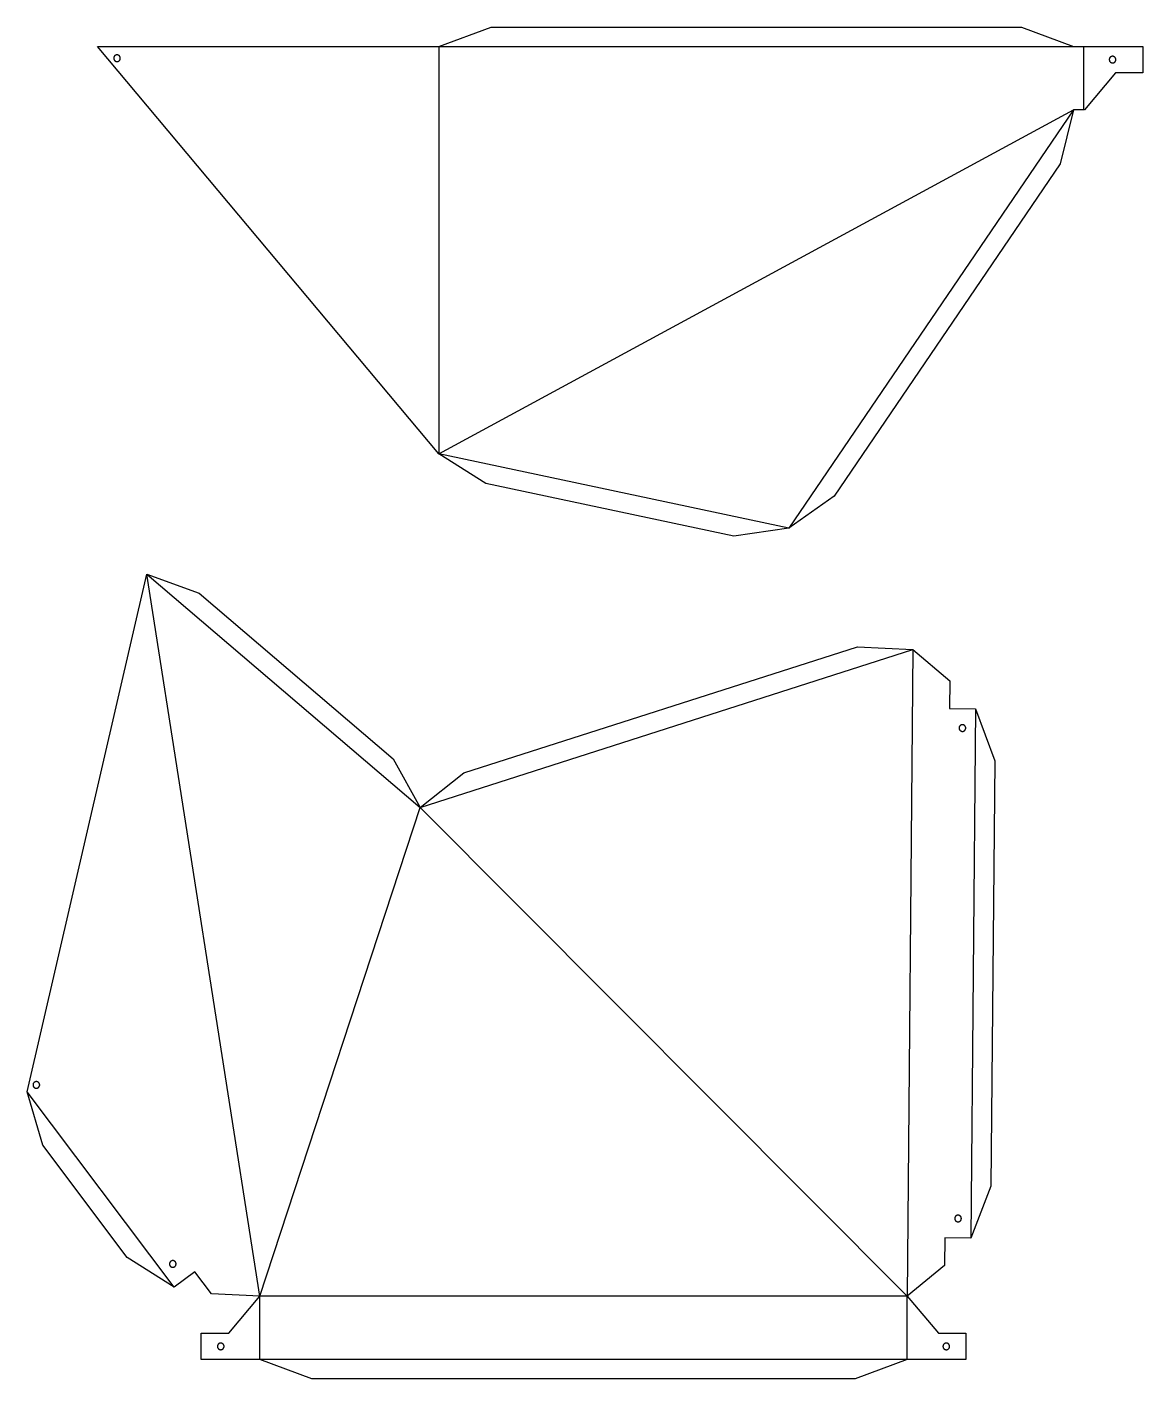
# Model space of a CAD drawing. Header units: millimetres. Extents: x -11260 to -5174, y 1000 to 2067.
# Drawn here: x -6936 to -6079, y 1006 to 2044 of the extents above; entities that cross this region are included whole.
import ezdxf

# ---------------------------------------------------------------- set-up
doc = ezdxf.new("R2010")
doc.units = ezdxf.units.MM
for name, color, linetype, true_color in [('Bohrloch', 140, 'Continuous', 0x2fdcfa), ('Kontur', 160, 'Continuous', 0x0026ff), ('V_Nut 135', 72, 'Continuous', 0x50db2a)]:
    doc.layers.add(name, color=color, linetype=linetype, true_color=true_color)

msp = doc.modelspace()

# ---------------------------------------------------------------- linework, layer by layer
at = {"layer": 'Bohrloch'}
for points in [[(-6868, 2017.7), (-6867.9, 2017.6), (-6867.8, 2017.6), (-6867.7, 2017.6), (-6867.6, 2017.5), (-6867.6, 2017.5), (-6867.5, 2017.4), (-6867.4, 2017.4), (-6867.3, 2017.4), (-6867.2, 2017.4), (-6867.2, 2017.3), (-6867.1, 2017.3), (-6867, 2017.3), (-6866.9, 2017.3), (-6866.8, 2017.3), (-6866.7, 2017.3), (-6866.6, 2017.3), (-6866.5, 2017.3), (-6866.5, 2017.3), (-6866.4, 2017.3), (-6866.3, 2017.3), (-6866.2, 2017.3), (-6866.1, 2017.3), (-6866, 2017.3), (-6865.9, 2017.3), (-6865.8, 2017.3), (-6865.8, 2017.4), (-6865.7, 2017.4), (-6865.6, 2017.4), (-6865.5, 2017.5), (-6865.4, 2017.5), (-6865.3, 2017.5), (-6865.3, 2017.6), (-6865.2, 2017.6), (-6865.1, 2017.7), (-6865, 2017.7), (-6865, 2017.8), (-6864.9, 2017.8), (-6864.8, 2017.9), (-6864.8, 2017.9), (-6864.7, 2018), (-6864.6, 2018.1), (-6864.6, 2018.1), (-6864.5, 2018.2), (-6864.5, 2018.3), (-6864.4, 2018.3), (-6864.4, 2018.4), (-6864.3, 2018.5), (-6864.3, 2018.6), (-6864.2, 2018.7), (-6864.2, 2018.7), (-6864.2, 2018.8), (-6864.1, 2018.9), (-6864.1, 2019), (-6864.1, 2019.1), (-6864.1, 2019.1), (-6864, 2019.2), (-6864, 2019.3), (-6864, 2019.4), (-6864, 2019.5), (-6864, 2019.6), (-6864, 2019.7), (-6864, 2019.8), (-6864, 2019.8), (-6864, 2019.9), (-6864, 2020), (-6864, 2020.1), (-6864, 2020.2), (-6864, 2020.3), (-6864, 2020.4), (-6864.1, 2020.5), (-6864.1, 2020.5), (-6864.1, 2020.6), (-6864.1, 2020.7), (-6864.2, 2020.8), (-6864.2, 2020.9), (-6864.2, 2021), (-6864.3, 2021), (-6864.3, 2021.1), (-6864.4, 2021.2), (-6864.4, 2021.3), (-6864.5, 2021.3), (-6864.5, 2021.4), (-6864.6, 2021.5), (-6864.7, 2021.5), (-6864.7, 2021.6), (-6864.8, 2021.7), (-6864.8, 2021.7), (-6864.9, 2021.8), (-6865, 2021.8), (-6865, 2021.9), (-6865.1, 2021.9), (-6865.2, 2022), (-6865.3, 2022), (-6865.4, 2022.1), (-6865.4, 2022.1), (-6865.5, 2022.1), (-6865.6, 2022.2), (-6865.7, 2022.2), (-6865.8, 2022.2), (-6865.8, 2022.3), (-6865.9, 2022.3), (-6866, 2022.3), (-6866.1, 2022.3), (-6866.2, 2022.3), (-6866.3, 2022.3), (-6866.4, 2022.3), (-6866.5, 2022.4), (-6866.5, 2022.4), (-6866.6, 2022.3), (-6866.7, 2022.3), (-6866.8, 2022.3), (-6866.9, 2022.3), (-6867, 2022.3), (-6867.1, 2022.3), (-6867.2, 2022.3), (-6867.2, 2022.2), (-6867.3, 2022.2), (-6867.4, 2022.2), (-6867.5, 2022.2), (-6867.6, 2022.1), (-6867.7, 2022.1), (-6867.7, 2022), (-6867.8, 2022), (-6867.9, 2022), (-6868, 2021.9), (-6868, 2021.9), (-6868.1, 2021.8), (-6868.2, 2021.7), (-6868.2, 2021.7), (-6868.3, 2021.6), (-6868.4, 2021.6), (-6868.4, 2021.5), (-6868.5, 2021.4), (-6868.5, 2021.4), (-6868.6, 2021.3), (-6868.6, 2021.2), (-6868.7, 2021.1), (-6868.7, 2021.1), (-6868.8, 2021), (-6868.8, 2020.9), (-6868.9, 2020.8), (-6868.9, 2020.7), (-6868.9, 2020.7), (-6868.9, 2020.6), (-6869, 2020.5), (-6869, 2020.4), (-6869, 2020.3), (-6869, 2020.2), (-6869, 2020.2), (-6869.1, 2020.1), (-6869.1, 2020), (-6869.1, 2019.9), (-6869.1, 2019.8), (-6869.1, 2019.7), (-6869.1, 2019.6), (-6869.1, 2019.5), (-6869, 2019.4), (-6869, 2019.4), (-6869, 2019.3), (-6869, 2019.2), (-6869, 2019.1), (-6868.9, 2019), (-6868.9, 2018.9), (-6868.9, 2018.8), (-6868.9, 2018.8), (-6868.8, 2018.7), (-6868.8, 2018.6), (-6868.7, 2018.5), (-6868.7, 2018.5), (-6868.6, 2018.4), (-6868.6, 2018.3), (-6868.5, 2018.2), (-6868.5, 2018.2), (-6868.4, 2018.1), (-6868.4, 2018), (-6868.3, 2018), (-6868.2, 2017.9), (-6868.2, 2017.9), (-6868.1, 2017.8), (-6868, 2017.7)], [(-6103.7, 2016.6), (-6103.6, 2016.6), (-6103.5, 2016.5), (-6103.5, 2016.5), (-6103.4, 2016.5), (-6103.3, 2016.4), (-6103.2, 2016.4), (-6103.1, 2016.3), (-6103, 2016.3), (-6103, 2016.3), (-6102.9, 2016.3), (-6102.8, 2016.2), (-6102.7, 2016.2), (-6102.6, 2016.2), (-6102.5, 2016.2), (-6102.4, 2016.2), (-6102.4, 2016.2), (-6102.3, 2016.2), (-6102.2, 2016.2), (-6102.1, 2016.2), (-6102, 2016.2), (-6101.9, 2016.2), (-6101.8, 2016.2), (-6101.7, 2016.2), (-6101.7, 2016.3), (-6101.6, 2016.3), (-6101.5, 2016.3), (-6101.4, 2016.3), (-6101.3, 2016.4), (-6101.2, 2016.4), (-6101.2, 2016.4), (-6101.1, 2016.5), (-6101, 2016.5), (-6100.9, 2016.6), (-6100.8, 2016.6), (-6100.8, 2016.7), (-6100.7, 2016.7), (-6100.6, 2016.8), (-6100.6, 2016.8), (-6100.5, 2016.9), (-6100.4, 2016.9), (-6100.4, 2017), (-6100.3, 2017.1), (-6100.3, 2017.1), (-6100.2, 2017.2), (-6100.2, 2017.3), (-6100.1, 2017.4), (-6100.1, 2017.4), (-6100, 2017.5), (-6100, 2017.6), (-6099.9, 2017.7), (-6099.9, 2017.8), (-6099.9, 2017.8), (-6099.8, 2017.9), (-6099.8, 2018), (-6099.8, 2018.1), (-6099.8, 2018.2), (-6099.7, 2018.3), (-6099.7, 2018.3), (-6099.7, 2018.4), (-6099.7, 2018.5), (-6099.7, 2018.6), (-6099.7, 2018.7), (-6099.7, 2018.8), (-6099.7, 2018.9), (-6099.7, 2019), (-6099.7, 2019.1), (-6099.7, 2019.1), (-6099.7, 2019.2), (-6099.8, 2019.3), (-6099.8, 2019.4), (-6099.8, 2019.5), (-6099.8, 2019.6), (-6099.9, 2019.7), (-6099.9, 2019.7), (-6099.9, 2019.8), (-6100, 2019.9), (-6100, 2020), (-6100.1, 2020), (-6100.1, 2020.1), (-6100.2, 2020.2), (-6100.2, 2020.3), (-6100.3, 2020.3), (-6100.3, 2020.4), (-6100.4, 2020.5), (-6100.4, 2020.5), (-6100.5, 2020.6), (-6100.6, 2020.7), (-6100.6, 2020.7), (-6100.7, 2020.8), (-6100.8, 2020.8), (-6100.8, 2020.9), (-6100.9, 2020.9), (-6101, 2021), (-6101.1, 2021), (-6101.2, 2021), (-6101.2, 2021.1), (-6101.3, 2021.1), (-6101.4, 2021.1), (-6101.5, 2021.2), (-6101.6, 2021.2), (-6101.7, 2021.2), (-6101.7, 2021.2), (-6101.8, 2021.3), (-6101.9, 2021.3), (-6102, 2021.3), (-6102.1, 2021.3), (-6102.2, 2021.3), (-6102.3, 2021.3), (-6102.4, 2021.3), (-6102.4, 2021.3), (-6102.5, 2021.3), (-6102.6, 2021.3), (-6102.7, 2021.2), (-6102.8, 2021.2), (-6102.9, 2021.2), (-6103, 2021.2), (-6103.1, 2021.2), (-6103.1, 2021.1), (-6103.2, 2021.1), (-6103.3, 2021.1), (-6103.4, 2021), (-6103.5, 2021), (-6103.5, 2020.9), (-6103.6, 2020.9), (-6103.7, 2020.8), (-6103.8, 2020.8), (-6103.8, 2020.7), (-6103.9, 2020.7), (-6104, 2020.6), (-6104, 2020.6), (-6104.1, 2020.5), (-6104.2, 2020.4), (-6104.2, 2020.4), (-6104.3, 2020.3), (-6104.3, 2020.2), (-6104.4, 2020.2), (-6104.4, 2020.1), (-6104.5, 2020), (-6104.5, 2019.9), (-6104.5, 2019.8), (-6104.6, 2019.8), (-6104.6, 2019.7), (-6104.6, 2019.6), (-6104.7, 2019.5), (-6104.7, 2019.4), (-6104.7, 2019.3), (-6104.7, 2019.3), (-6104.8, 2019.2), (-6104.8, 2019.1), (-6104.8, 2019), (-6104.8, 2018.9), (-6104.8, 2018.8), (-6104.8, 2018.7), (-6104.8, 2018.6), (-6104.8, 2018.6), (-6104.8, 2018.5), (-6104.8, 2018.4), (-6104.8, 2018.3), (-6104.7, 2018.2), (-6104.7, 2018.1), (-6104.7, 2018), (-6104.7, 2018), (-6104.6, 2017.9), (-6104.6, 2017.8), (-6104.6, 2017.7), (-6104.5, 2017.6), (-6104.5, 2017.5), (-6104.5, 2017.5), (-6104.4, 2017.4), (-6104.4, 2017.3), (-6104.3, 2017.2), (-6104.3, 2017.2), (-6104.2, 2017.1), (-6104.1, 2017), (-6104.1, 2017), (-6104, 2016.9), (-6104, 2016.8), (-6103.9, 2016.8), (-6103.8, 2016.7), (-6103.8, 2016.7)], [(-6215.1, 1506.5), (-6215.1, 1506.6), (-6215.2, 1506.7), (-6215.2, 1506.8), (-6215.2, 1506.8), (-6215.3, 1506.9), (-6215.3, 1507), (-6215.4, 1507.1), (-6215.4, 1507.1), (-6215.5, 1507.2), (-6215.5, 1507.3), (-6215.6, 1507.4), (-6215.6, 1507.4), (-6215.7, 1507.5), (-6215.7, 1507.6), (-6215.8, 1507.6), (-6215.9, 1507.7), (-6215.9, 1507.7), (-6216, 1507.8), (-6216.1, 1507.8), (-6216.2, 1507.9), (-6216.2, 1507.9), (-6216.3, 1508), (-6216.4, 1508), (-6216.5, 1508.1), (-6216.5, 1508.1), (-6216.6, 1508.1), (-6216.7, 1508.1), (-6216.8, 1508.2), (-6216.9, 1508.2), (-6217, 1508.2), (-6217.1, 1508.2), (-6217.1, 1508.3), (-6217.2, 1508.3), (-6217.3, 1508.3), (-6217.4, 1508.3), (-6217.5, 1508.3), (-6217.6, 1508.3), (-6217.7, 1508.3), (-6217.8, 1508.3), (-6217.9, 1508.3), (-6217.9, 1508.2), (-6218, 1508.2), (-6218.1, 1508.2), (-6218.2, 1508.2), (-6218.3, 1508.2), (-6218.4, 1508.1), (-6218.4, 1508.1), (-6218.5, 1508.1), (-6218.6, 1508), (-6218.7, 1508), (-6218.8, 1508), (-6218.8, 1507.9), (-6218.9, 1507.9), (-6219, 1507.8), (-6219.1, 1507.8), (-6219.1, 1507.7), (-6219.2, 1507.7), (-6219.3, 1507.6), (-6219.3, 1507.5), (-6219.4, 1507.5), (-6219.5, 1507.4), (-6219.5, 1507.3), (-6219.6, 1507.3), (-6219.6, 1507.2), (-6219.7, 1507.1), (-6219.7, 1507), (-6219.8, 1507), (-6219.8, 1506.9), (-6219.8, 1506.8), (-6219.9, 1506.7), (-6219.9, 1506.6), (-6219.9, 1506.6), (-6220, 1506.5), (-6220, 1506.4), (-6220, 1506.3), (-6220, 1506.2), (-6220, 1506.1), (-6220.1, 1506), (-6220.1, 1506), (-6220.1, 1505.9), (-6220.1, 1505.8), (-6220.1, 1505.7), (-6220.1, 1505.6), (-6220.1, 1505.5), (-6220.1, 1505.4), (-6220, 1505.3), (-6220, 1505.3), (-6220, 1505.2), (-6220, 1505.1), (-6220, 1505), (-6219.9, 1504.9), (-6219.9, 1504.8), (-6219.9, 1504.7), (-6219.8, 1504.7), (-6219.8, 1504.6), (-6219.8, 1504.5), (-6219.7, 1504.4), (-6219.7, 1504.4), (-6219.6, 1504.3), (-6219.6, 1504.2), (-6219.5, 1504.1), (-6219.5, 1504.1), (-6219.4, 1504), (-6219.3, 1503.9), (-6219.3, 1503.9), (-6219.2, 1503.8), (-6219.1, 1503.8), (-6219.1, 1503.7), (-6219, 1503.7), (-6218.9, 1503.6), (-6218.9, 1503.6), (-6218.8, 1503.5), (-6218.7, 1503.5), (-6218.6, 1503.4), (-6218.5, 1503.4), (-6218.5, 1503.4), (-6218.4, 1503.3), (-6218.3, 1503.3), (-6218.2, 1503.3), (-6218.1, 1503.3), (-6218, 1503.2), (-6217.9, 1503.2), (-6217.9, 1503.2), (-6217.8, 1503.2), (-6217.7, 1503.2), (-6217.6, 1503.2), (-6217.5, 1503.2), (-6217.4, 1503.2), (-6217.3, 1503.2), (-6217.2, 1503.2), (-6217.2, 1503.2), (-6217.1, 1503.2), (-6217, 1503.2), (-6216.9, 1503.3), (-6216.8, 1503.3), (-6216.7, 1503.3), (-6216.6, 1503.3), (-6216.6, 1503.4), (-6216.5, 1503.4), (-6216.4, 1503.4), (-6216.3, 1503.5), (-6216.2, 1503.5), (-6216.2, 1503.6), (-6216.1, 1503.6), (-6216, 1503.7), (-6215.9, 1503.7), (-6215.9, 1503.8), (-6215.8, 1503.8), (-6215.7, 1503.9), (-6215.7, 1504), (-6215.6, 1504), (-6215.6, 1504.1), (-6215.5, 1504.2), (-6215.5, 1504.2), (-6215.4, 1504.3), (-6215.4, 1504.4), (-6215.3, 1504.5), (-6215.3, 1504.5), (-6215.2, 1504.6), (-6215.2, 1504.7), (-6215.2, 1504.8), (-6215.1, 1504.9), (-6215.1, 1504.9), (-6215.1, 1505), (-6215.1, 1505.1), (-6215, 1505.2), (-6215, 1505.3), (-6215, 1505.4), (-6215, 1505.5), (-6215, 1505.5), (-6215, 1505.6), (-6215, 1505.7), (-6215, 1505.8), (-6215, 1505.9), (-6215, 1506), (-6215, 1506.1), (-6215, 1506.2), (-6215, 1506.3), (-6215, 1506.3), (-6215.1, 1506.4)], [(-6926.1, 1232.6), (-6926.1, 1232.7), (-6926.1, 1232.8), (-6926.1, 1232.9), (-6926.2, 1232.9), (-6926.2, 1233), (-6926.3, 1233.1), (-6926.3, 1233.2), (-6926.4, 1233.3), (-6926.4, 1233.3), (-6926.5, 1233.4), (-6926.5, 1233.5), (-6926.6, 1233.5), (-6926.6, 1233.6), (-6926.7, 1233.7), (-6926.8, 1233.7), (-6926.8, 1233.8), (-6926.9, 1233.8), (-6927, 1233.9), (-6927, 1233.9), (-6927.1, 1234), (-6927.2, 1234), (-6927.3, 1234.1), (-6927.3, 1234.1), (-6927.4, 1234.2), (-6927.5, 1234.2), (-6927.6, 1234.2), (-6927.7, 1234.3), (-6927.8, 1234.3), (-6927.8, 1234.3), (-6927.9, 1234.3), (-6928, 1234.3), (-6928.1, 1234.4), (-6928.2, 1234.4), (-6928.3, 1234.4), (-6928.4, 1234.4), (-6928.5, 1234.4), (-6928.5, 1234.4), (-6928.6, 1234.4), (-6928.7, 1234.4), (-6928.8, 1234.4), (-6928.9, 1234.4), (-6929, 1234.3), (-6929.1, 1234.3), (-6929.2, 1234.3), (-6929.2, 1234.3), (-6929.3, 1234.2), (-6929.4, 1234.2), (-6929.5, 1234.2), (-6929.6, 1234.1), (-6929.6, 1234.1), (-6929.7, 1234.1), (-6929.8, 1234), (-6929.9, 1234), (-6929.9, 1233.9), (-6930, 1233.9), (-6930.1, 1233.8), (-6930.2, 1233.8), (-6930.2, 1233.7), (-6930.3, 1233.6), (-6930.3, 1233.6), (-6930.4, 1233.5), (-6930.5, 1233.4), (-6930.5, 1233.4), (-6930.6, 1233.3), (-6930.6, 1233.2), (-6930.7, 1233.1), (-6930.7, 1233.1), (-6930.8, 1233), (-6930.8, 1232.9), (-6930.8, 1232.8), (-6930.9, 1232.8), (-6930.9, 1232.7), (-6930.9, 1232.6), (-6930.9, 1232.5), (-6931, 1232.4), (-6931, 1232.3), (-6931, 1232.2), (-6931, 1232.2), (-6931, 1232.1), (-6931, 1232), (-6931, 1231.9), (-6931, 1231.8), (-6931, 1231.7), (-6931, 1231.6), (-6931, 1231.5), (-6931, 1231.4), (-6931, 1231.4), (-6931, 1231.3), (-6930.9, 1231.2), (-6930.9, 1231.1), (-6930.9, 1231), (-6930.9, 1230.9), (-6930.8, 1230.9), (-6930.8, 1230.8), (-6930.8, 1230.7), (-6930.7, 1230.6), (-6930.7, 1230.5), (-6930.6, 1230.5), (-6930.6, 1230.4), (-6930.5, 1230.3), (-6930.5, 1230.2), (-6930.4, 1230.2), (-6930.4, 1230.1), (-6930.3, 1230), (-6930.2, 1230), (-6930.2, 1229.9), (-6930.1, 1229.9), (-6930, 1229.8), (-6930, 1229.8), (-6929.9, 1229.7), (-6929.8, 1229.7), (-6929.7, 1229.6), (-6929.7, 1229.6), (-6929.6, 1229.5), (-6929.5, 1229.5), (-6929.4, 1229.5), (-6929.3, 1229.4), (-6929.2, 1229.4), (-6929.2, 1229.4), (-6929.1, 1229.4), (-6929, 1229.3), (-6928.9, 1229.3), (-6928.8, 1229.3), (-6928.7, 1229.3), (-6928.6, 1229.3), (-6928.6, 1229.3), (-6928.5, 1229.3), (-6928.4, 1229.3), (-6928.3, 1229.3), (-6928.2, 1229.3), (-6928.1, 1229.3), (-6928, 1229.3), (-6927.9, 1229.3), (-6927.9, 1229.4), (-6927.8, 1229.4), (-6927.7, 1229.4), (-6927.6, 1229.4), (-6927.5, 1229.5), (-6927.4, 1229.5), (-6927.4, 1229.6), (-6927.3, 1229.6), (-6927.2, 1229.6), (-6927.1, 1229.7), (-6927, 1229.7), (-6927, 1229.8), (-6926.9, 1229.8), (-6926.8, 1229.9), (-6926.8, 1229.9), (-6926.7, 1230), (-6926.6, 1230.1), (-6926.6, 1230.1), (-6926.5, 1230.2), (-6926.5, 1230.3), (-6926.4, 1230.3), (-6926.4, 1230.4), (-6926.3, 1230.5), (-6926.3, 1230.6), (-6926.2, 1230.6), (-6926.2, 1230.7), (-6926.2, 1230.8), (-6926.1, 1230.9), (-6926.1, 1231), (-6926.1, 1231), (-6926, 1231.1), (-6926, 1231.2), (-6926, 1231.3), (-6926, 1231.4), (-6926, 1231.5), (-6925.9, 1231.6), (-6925.9, 1231.7), (-6925.9, 1231.7), (-6925.9, 1231.8), (-6925.9, 1231.9), (-6925.9, 1232), (-6925.9, 1232.1), (-6926, 1232.2), (-6926, 1232.3), (-6926, 1232.4), (-6926, 1232.4), (-6926, 1232.5)], [(-6218.5, 1130.1), (-6218.5, 1130.2), (-6218.5, 1130.3), (-6218.5, 1130.4), (-6218.6, 1130.4), (-6218.6, 1130.5), (-6218.7, 1130.6), (-6218.7, 1130.7), (-6218.8, 1130.7), (-6218.8, 1130.8), (-6218.9, 1130.9), (-6218.9, 1131), (-6219, 1131), (-6219, 1131.1), (-6219.1, 1131.1), (-6219.2, 1131.2), (-6219.2, 1131.3), (-6219.3, 1131.3), (-6219.4, 1131.4), (-6219.4, 1131.4), (-6219.5, 1131.5), (-6219.6, 1131.5), (-6219.7, 1131.6), (-6219.7, 1131.6), (-6219.8, 1131.6), (-6219.9, 1131.7), (-6220, 1131.7), (-6220.1, 1131.7), (-6220.2, 1131.8), (-6220.2, 1131.8), (-6220.3, 1131.8), (-6220.4, 1131.8), (-6220.5, 1131.8), (-6220.6, 1131.9), (-6220.7, 1131.9), (-6220.8, 1131.9), (-6220.9, 1131.9), (-6220.9, 1131.9), (-6221, 1131.9), (-6221.1, 1131.9), (-6221.2, 1131.9), (-6221.3, 1131.8), (-6221.4, 1131.8), (-6221.5, 1131.8), (-6221.6, 1131.8), (-6221.6, 1131.8), (-6221.7, 1131.7), (-6221.8, 1131.7), (-6221.9, 1131.7), (-6222, 1131.6), (-6222, 1131.6), (-6222.1, 1131.6), (-6222.2, 1131.5), (-6222.3, 1131.5), (-6222.3, 1131.4), (-6222.4, 1131.4), (-6222.5, 1131.3), (-6222.6, 1131.2), (-6222.6, 1131.2), (-6222.7, 1131.1), (-6222.7, 1131.1), (-6222.8, 1131), (-6222.9, 1130.9), (-6222.9, 1130.9), (-6223, 1130.8), (-6223, 1130.7), (-6223.1, 1130.6), (-6223.1, 1130.6), (-6223.2, 1130.5), (-6223.2, 1130.4), (-6223.2, 1130.3), (-6223.3, 1130.2), (-6223.3, 1130.2), (-6223.3, 1130.1), (-6223.3, 1130), (-6223.4, 1129.9), (-6223.4, 1129.8), (-6223.4, 1129.7), (-6223.4, 1129.6), (-6223.4, 1129.6), (-6223.4, 1129.5), (-6223.4, 1129.4), (-6223.4, 1129.3), (-6223.4, 1129.2), (-6223.4, 1129.1), (-6223.4, 1129), (-6223.4, 1128.9), (-6223.4, 1128.8), (-6223.4, 1128.8), (-6223.3, 1128.7), (-6223.3, 1128.6), (-6223.3, 1128.5), (-6223.3, 1128.4), (-6223.2, 1128.3), (-6223.2, 1128.3), (-6223.2, 1128.2), (-6223.1, 1128.1), (-6223.1, 1128), (-6223, 1127.9), (-6223, 1127.9), (-6222.9, 1127.8), (-6222.9, 1127.7), (-6222.8, 1127.7), (-6222.8, 1127.6), (-6222.7, 1127.5), (-6222.6, 1127.5), (-6222.6, 1127.4), (-6222.5, 1127.4), (-6222.4, 1127.3), (-6222.4, 1127.2), (-6222.3, 1127.2), (-6222.2, 1127.2), (-6222.1, 1127.1), (-6222.1, 1127.1), (-6222, 1127), (-6221.9, 1127), (-6221.8, 1127), (-6221.7, 1126.9), (-6221.6, 1126.9), (-6221.6, 1126.9), (-6221.5, 1126.8), (-6221.4, 1126.8), (-6221.3, 1126.8), (-6221.2, 1126.8), (-6221.1, 1126.8), (-6221, 1126.8), (-6221, 1126.8), (-6220.9, 1126.8), (-6220.8, 1126.8), (-6220.7, 1126.8), (-6220.6, 1126.8), (-6220.5, 1126.8), (-6220.4, 1126.8), (-6220.3, 1126.8), (-6220.3, 1126.9), (-6220.2, 1126.9), (-6220.1, 1126.9), (-6220, 1126.9), (-6219.9, 1127), (-6219.8, 1127), (-6219.8, 1127), (-6219.7, 1127.1), (-6219.6, 1127.1), (-6219.5, 1127.2), (-6219.4, 1127.2), (-6219.4, 1127.3), (-6219.3, 1127.3), (-6219.2, 1127.4), (-6219.2, 1127.4), (-6219.1, 1127.5), (-6219, 1127.6), (-6219, 1127.6), (-6218.9, 1127.7), (-6218.9, 1127.8), (-6218.8, 1127.8), (-6218.8, 1127.9), (-6218.7, 1128), (-6218.7, 1128.1), (-6218.6, 1128.1), (-6218.6, 1128.2), (-6218.6, 1128.3), (-6218.5, 1128.4), (-6218.5, 1128.5), (-6218.5, 1128.5), (-6218.4, 1128.6), (-6218.4, 1128.7), (-6218.4, 1128.8), (-6218.4, 1128.9), (-6218.4, 1129), (-6218.3, 1129.1), (-6218.3, 1129.1), (-6218.3, 1129.2), (-6218.3, 1129.3), (-6218.3, 1129.4), (-6218.3, 1129.5), (-6218.3, 1129.6), (-6218.4, 1129.7), (-6218.4, 1129.8), (-6218.4, 1129.8), (-6218.4, 1129.9), (-6218.4, 1130)], [(-6821.3, 1095.2), (-6821.4, 1095.3), (-6821.4, 1095.4), (-6821.4, 1095.5), (-6821.5, 1095.6), (-6821.5, 1095.6), (-6821.5, 1095.7), (-6821.6, 1095.8), (-6821.6, 1095.9), (-6821.7, 1095.9), (-6821.7, 1096), (-6821.8, 1096.1), (-6821.8, 1096.2), (-6821.9, 1096.2), (-6822, 1096.3), (-6822, 1096.3), (-6822.1, 1096.4), (-6822.2, 1096.5), (-6822.2, 1096.5), (-6822.3, 1096.6), (-6822.4, 1096.6), (-6822.5, 1096.7), (-6822.5, 1096.7), (-6822.6, 1096.7), (-6822.7, 1096.8), (-6822.8, 1096.8), (-6822.9, 1096.8), (-6822.9, 1096.9), (-6823, 1096.9), (-6823.1, 1096.9), (-6823.2, 1096.9), (-6823.3, 1097), (-6823.4, 1097), (-6823.5, 1097), (-6823.6, 1097), (-6823.6, 1097), (-6823.7, 1097), (-6823.8, 1097), (-6823.9, 1097), (-6824, 1097), (-6824.1, 1097), (-6824.2, 1097), (-6824.3, 1097), (-6824.3, 1096.9), (-6824.4, 1096.9), (-6824.5, 1096.9), (-6824.6, 1096.9), (-6824.7, 1096.8), (-6824.8, 1096.8), (-6824.8, 1096.8), (-6824.9, 1096.7), (-6825, 1096.7), (-6825.1, 1096.6), (-6825.2, 1096.6), (-6825.2, 1096.5), (-6825.3, 1096.5), (-6825.4, 1096.4), (-6825.4, 1096.4), (-6825.5, 1096.3), (-6825.6, 1096.3), (-6825.6, 1096.2), (-6825.7, 1096.1), (-6825.7, 1096.1), (-6825.8, 1096), (-6825.8, 1095.9), (-6825.9, 1095.8), (-6825.9, 1095.8), (-6826, 1095.7), (-6826, 1095.6), (-6826.1, 1095.5), (-6826.1, 1095.5), (-6826.1, 1095.4), (-6826.2, 1095.3), (-6826.2, 1095.2), (-6826.2, 1095.1), (-6826.2, 1095), (-6826.3, 1094.9), (-6826.3, 1094.9), (-6826.3, 1094.8), (-6826.3, 1094.7), (-6826.3, 1094.6), (-6826.3, 1094.5), (-6826.3, 1094.4), (-6826.3, 1094.3), (-6826.3, 1094.2), (-6826.3, 1094.2), (-6826.3, 1094.1), (-6826.3, 1094), (-6826.2, 1093.9), (-6826.2, 1093.8), (-6826.2, 1093.7), (-6826.2, 1093.6), (-6826.1, 1093.6), (-6826.1, 1093.5), (-6826.1, 1093.4), (-6826, 1093.3), (-6826, 1093.2), (-6825.9, 1093.2), (-6825.9, 1093.1), (-6825.9, 1093), (-6825.8, 1092.9), (-6825.7, 1092.9), (-6825.7, 1092.8), (-6825.6, 1092.7), (-6825.6, 1092.7), (-6825.5, 1092.6), (-6825.4, 1092.5), (-6825.4, 1092.5), (-6825.3, 1092.4), (-6825.2, 1092.4), (-6825.2, 1092.3), (-6825.1, 1092.3), (-6825, 1092.2), (-6824.9, 1092.2), (-6824.9, 1092.2), (-6824.8, 1092.1), (-6824.7, 1092.1), (-6824.6, 1092.1), (-6824.5, 1092), (-6824.4, 1092), (-6824.4, 1092), (-6824.3, 1092), (-6824.2, 1091.9), (-6824.1, 1091.9), (-6824, 1091.9), (-6823.9, 1091.9), (-6823.8, 1091.9), (-6823.7, 1091.9), (-6823.6, 1091.9), (-6823.6, 1091.9), (-6823.5, 1091.9), (-6823.4, 1091.9), (-6823.3, 1092), (-6823.2, 1092), (-6823.1, 1092), (-6823, 1092), (-6823, 1092), (-6822.9, 1092.1), (-6822.8, 1092.1), (-6822.7, 1092.1), (-6822.6, 1092.2), (-6822.5, 1092.2), (-6822.5, 1092.3), (-6822.4, 1092.3), (-6822.3, 1092.4), (-6822.2, 1092.4), (-6822.2, 1092.5), (-6822.1, 1092.5), (-6822, 1092.6), (-6822, 1092.6), (-6821.9, 1092.7), (-6821.9, 1092.8), (-6821.8, 1092.8), (-6821.7, 1092.9), (-6821.7, 1093), (-6821.6, 1093), (-6821.6, 1093.1), (-6821.5, 1093.2), (-6821.5, 1093.3), (-6821.5, 1093.3), (-6821.4, 1093.4), (-6821.4, 1093.5), (-6821.4, 1093.6), (-6821.3, 1093.7), (-6821.3, 1093.8), (-6821.3, 1093.8), (-6821.3, 1093.9), (-6821.2, 1094), (-6821.2, 1094.1), (-6821.2, 1094.2), (-6821.2, 1094.3), (-6821.2, 1094.4), (-6821.2, 1094.5), (-6821.2, 1094.5), (-6821.2, 1094.6), (-6821.2, 1094.7), (-6821.2, 1094.8), (-6821.2, 1094.9), (-6821.3, 1095), (-6821.3, 1095.1), (-6821.3, 1095.2)], [(-6784.5, 1032), (-6784.5, 1032), (-6784.5, 1032.1), (-6784.6, 1032.2), (-6784.6, 1032.3), (-6784.7, 1032.4), (-6784.7, 1032.4), (-6784.7, 1032.5), (-6784.8, 1032.6), (-6784.8, 1032.7), (-6784.9, 1032.7), (-6784.9, 1032.8), (-6785, 1032.9), (-6785.1, 1032.9), (-6785.1, 1033), (-6785.2, 1033.1), (-6785.3, 1033.1), (-6785.3, 1033.2), (-6785.4, 1033.2), (-6785.5, 1033.3), (-6785.5, 1033.3), (-6785.6, 1033.4), (-6785.7, 1033.4), (-6785.8, 1033.5), (-6785.9, 1033.5), (-6785.9, 1033.5), (-6786, 1033.6), (-6786.1, 1033.6), (-6786.2, 1033.6), (-6786.3, 1033.6), (-6786.4, 1033.7), (-6786.4, 1033.7), (-6786.5, 1033.7), (-6786.6, 1033.7), (-6786.7, 1033.7), (-6786.8, 1033.7), (-6786.9, 1033.7), (-6787, 1033.7), (-6787.1, 1033.7), (-6787.2, 1033.7), (-6787.2, 1033.7), (-6787.3, 1033.7), (-6787.4, 1033.7), (-6787.5, 1033.7), (-6787.6, 1033.6), (-6787.7, 1033.6), (-6787.8, 1033.6), (-6787.8, 1033.5), (-6787.9, 1033.5), (-6788, 1033.5), (-6788.1, 1033.4), (-6788.2, 1033.4), (-6788.2, 1033.4), (-6788.3, 1033.3), (-6788.4, 1033.3), (-6788.5, 1033.2), (-6788.5, 1033.2), (-6788.6, 1033.1), (-6788.7, 1033), (-6788.7, 1033), (-6788.8, 1032.9), (-6788.8, 1032.8), (-6788.9, 1032.8), (-6789, 1032.7), (-6789, 1032.6), (-6789.1, 1032.6), (-6789.1, 1032.5), (-6789.1, 1032.4), (-6789.2, 1032.3), (-6789.2, 1032.2), (-6789.3, 1032.2), (-6789.3, 1032.1), (-6789.3, 1032), (-6789.4, 1031.9), (-6789.4, 1031.8), (-6789.4, 1031.7), (-6789.4, 1031.7), (-6789.4, 1031.6), (-6789.4, 1031.5), (-6789.5, 1031.4), (-6789.5, 1031.3), (-6789.5, 1031.2), (-6789.5, 1031.1), (-6789.5, 1031), (-6789.5, 1031), (-6789.4, 1030.9), (-6789.4, 1030.8), (-6789.4, 1030.7), (-6789.4, 1030.6), (-6789.4, 1030.5), (-6789.4, 1030.4), (-6789.3, 1030.4), (-6789.3, 1030.3), (-6789.3, 1030.2), (-6789.2, 1030.1), (-6789.2, 1030), (-6789.1, 1029.9), (-6789.1, 1029.9), (-6789.1, 1029.8), (-6789, 1029.7), (-6789, 1029.6), (-6788.9, 1029.6), (-6788.8, 1029.5), (-6788.8, 1029.4), (-6788.7, 1029.4), (-6788.7, 1029.3), (-6788.6, 1029.3), (-6788.5, 1029.2), (-6788.5, 1029.1), (-6788.4, 1029.1), (-6788.3, 1029), (-6788.2, 1029), (-6788.2, 1029), (-6788.1, 1028.9), (-6788, 1028.9), (-6787.9, 1028.8), (-6787.8, 1028.8), (-6787.8, 1028.8), (-6787.7, 1028.7), (-6787.6, 1028.7), (-6787.5, 1028.7), (-6787.4, 1028.7), (-6787.3, 1028.7), (-6787.2, 1028.6), (-6787.2, 1028.6), (-6787.1, 1028.6), (-6787, 1028.6), (-6786.9, 1028.6), (-6786.8, 1028.6), (-6786.7, 1028.6), (-6786.6, 1028.6), (-6786.5, 1028.6), (-6786.5, 1028.7), (-6786.4, 1028.7), (-6786.3, 1028.7), (-6786.2, 1028.7), (-6786.1, 1028.8), (-6786, 1028.8), (-6785.9, 1028.8), (-6785.9, 1028.8), (-6785.8, 1028.9), (-6785.7, 1028.9), (-6785.6, 1029), (-6785.6, 1029), (-6785.5, 1029.1), (-6785.4, 1029.1), (-6785.3, 1029.2), (-6785.3, 1029.2), (-6785.2, 1029.3), (-6785.1, 1029.3), (-6785.1, 1029.4), (-6785, 1029.5), (-6785, 1029.5), (-6784.9, 1029.6), (-6784.8, 1029.7), (-6784.8, 1029.7), (-6784.7, 1029.8), (-6784.7, 1029.9), (-6784.7, 1030), (-6784.6, 1030.1), (-6784.6, 1030.1), (-6784.5, 1030.2), (-6784.5, 1030.3), (-6784.5, 1030.4), (-6784.5, 1030.5), (-6784.4, 1030.6), (-6784.4, 1030.6), (-6784.4, 1030.7), (-6784.4, 1030.8), (-6784.4, 1030.9), (-6784.4, 1031), (-6784.4, 1031.1), (-6784.4, 1031.2), (-6784.4, 1031.3), (-6784.4, 1031.3), (-6784.4, 1031.4), (-6784.4, 1031.5), (-6784.4, 1031.6), (-6784.4, 1031.7), (-6784.4, 1031.8), (-6784.5, 1031.9)], [(-6227.5, 1032), (-6227.5, 1032), (-6227.5, 1032.1), (-6227.6, 1032.2), (-6227.6, 1032.3), (-6227.7, 1032.4), (-6227.7, 1032.4), (-6227.7, 1032.5), (-6227.8, 1032.6), (-6227.8, 1032.7), (-6227.9, 1032.7), (-6227.9, 1032.8), (-6228, 1032.9), (-6228.1, 1032.9), (-6228.1, 1033), (-6228.2, 1033.1), (-6228.3, 1033.1), (-6228.3, 1033.2), (-6228.4, 1033.2), (-6228.5, 1033.3), (-6228.5, 1033.3), (-6228.6, 1033.4), (-6228.7, 1033.4), (-6228.8, 1033.5), (-6228.9, 1033.5), (-6228.9, 1033.5), (-6229, 1033.6), (-6229.1, 1033.6), (-6229.2, 1033.6), (-6229.3, 1033.6), (-6229.4, 1033.7), (-6229.4, 1033.7), (-6229.5, 1033.7), (-6229.6, 1033.7), (-6229.7, 1033.7), (-6229.8, 1033.7), (-6229.9, 1033.7), (-6230, 1033.7), (-6230.1, 1033.7), (-6230.2, 1033.7), (-6230.2, 1033.7), (-6230.3, 1033.7), (-6230.4, 1033.7), (-6230.5, 1033.7), (-6230.6, 1033.6), (-6230.7, 1033.6), (-6230.8, 1033.6), (-6230.8, 1033.5), (-6230.9, 1033.5), (-6231, 1033.5), (-6231.1, 1033.4), (-6231.2, 1033.4), (-6231.2, 1033.4), (-6231.3, 1033.3), (-6231.4, 1033.3), (-6231.5, 1033.2), (-6231.5, 1033.2), (-6231.6, 1033.1), (-6231.7, 1033), (-6231.7, 1033), (-6231.8, 1032.9), (-6231.8, 1032.8), (-6231.9, 1032.8), (-6232, 1032.7), (-6232, 1032.6), (-6232.1, 1032.6), (-6232.1, 1032.5), (-6232.1, 1032.4), (-6232.2, 1032.3), (-6232.2, 1032.2), (-6232.3, 1032.2), (-6232.3, 1032.1), (-6232.3, 1032), (-6232.4, 1031.9), (-6232.4, 1031.8), (-6232.4, 1031.7), (-6232.4, 1031.7), (-6232.4, 1031.6), (-6232.4, 1031.5), (-6232.5, 1031.4), (-6232.5, 1031.3), (-6232.5, 1031.2), (-6232.5, 1031.1), (-6232.5, 1031), (-6232.5, 1031), (-6232.4, 1030.9), (-6232.4, 1030.8), (-6232.4, 1030.7), (-6232.4, 1030.6), (-6232.4, 1030.5), (-6232.4, 1030.4), (-6232.3, 1030.4), (-6232.3, 1030.3), (-6232.3, 1030.2), (-6232.2, 1030.1), (-6232.2, 1030), (-6232.1, 1029.9), (-6232.1, 1029.9), (-6232.1, 1029.8), (-6232, 1029.7), (-6232, 1029.6), (-6231.9, 1029.6), (-6231.8, 1029.5), (-6231.8, 1029.4), (-6231.7, 1029.4), (-6231.7, 1029.3), (-6231.6, 1029.3), (-6231.5, 1029.2), (-6231.5, 1029.1), (-6231.4, 1029.1), (-6231.3, 1029), (-6231.2, 1029), (-6231.2, 1029), (-6231.1, 1028.9), (-6231, 1028.9), (-6230.9, 1028.8), (-6230.8, 1028.8), (-6230.8, 1028.8), (-6230.7, 1028.7), (-6230.6, 1028.7), (-6230.5, 1028.7), (-6230.4, 1028.7), (-6230.3, 1028.7), (-6230.2, 1028.6), (-6230.2, 1028.6), (-6230.1, 1028.6), (-6230, 1028.6), (-6229.9, 1028.6), (-6229.8, 1028.6), (-6229.7, 1028.6), (-6229.6, 1028.6), (-6229.5, 1028.6), (-6229.5, 1028.7), (-6229.4, 1028.7), (-6229.3, 1028.7), (-6229.2, 1028.7), (-6229.1, 1028.8), (-6229, 1028.8), (-6228.9, 1028.8), (-6228.9, 1028.8), (-6228.8, 1028.9), (-6228.7, 1028.9), (-6228.6, 1029), (-6228.6, 1029), (-6228.5, 1029.1), (-6228.4, 1029.1), (-6228.3, 1029.2), (-6228.3, 1029.2), (-6228.2, 1029.3), (-6228.1, 1029.3), (-6228.1, 1029.4), (-6228, 1029.5), (-6228, 1029.5), (-6227.9, 1029.6), (-6227.8, 1029.7), (-6227.8, 1029.7), (-6227.7, 1029.8), (-6227.7, 1029.9), (-6227.7, 1030), (-6227.6, 1030.1), (-6227.6, 1030.1), (-6227.5, 1030.2), (-6227.5, 1030.3), (-6227.5, 1030.4), (-6227.5, 1030.5), (-6227.4, 1030.6), (-6227.4, 1030.6), (-6227.4, 1030.7), (-6227.4, 1030.8), (-6227.4, 1030.9), (-6227.4, 1031), (-6227.4, 1031.1), (-6227.4, 1031.2), (-6227.4, 1031.3), (-6227.4, 1031.3), (-6227.4, 1031.4), (-6227.4, 1031.5), (-6227.4, 1031.6), (-6227.4, 1031.7), (-6227.4, 1031.8), (-6227.5, 1031.9)]]:
    msp.add_lwpolyline(points, close=True, dxfattribs=at)
at = {"layer": 'Kontur'}
for points in [[(-6132.2, 1980.2), (-6142.4, 1938.7), (-6315.9, 1683.8), (-6350.8, 1659.2), (-6393, 1652.9), (-6583.4, 1693.3), (-6619.4, 1716.3), (-6881.5, 2028.7), (-6619.4, 2028.7), (-6579.4, 2043.7), (-6172.2, 2043.7), (-6132.2, 2028.7), (-6123.9, 2028.7), (-6078.9, 2028.7), (-6078.9, 2008.7), (-6100, 2008.7), (-6123.9, 1980.2)], [(-6633.8, 1444.8), (-6600.3, 1471.3), (-6298.2, 1568.1), (-6255.5, 1566.1), (-6227.2, 1541.9), (-6227.4, 1520.8), (-6207.4, 1520.6), (-6192.7, 1480.5), (-6195.7, 1154.1), (-6211, 1114.2), (-6231, 1114.4), (-6231.2, 1093.3), (-6259.9, 1069.7), (-6236, 1041.2), (-6214.9, 1041.2), (-6214.9, 1021.2), (-6259.9, 1021.2), (-6299.9, 1006.2), (-6716.9, 1006.2), (-6756.9, 1021.2), (-6801.9, 1021.2), (-6801.9, 1041.2), (-6780.8, 1041.2), (-6756.9, 1069.7), (-6794.1, 1071.6), (-6806.7, 1088.5), (-6822.7, 1076.5), (-6858.8, 1099.4), (-6923.6, 1185.5), (-6935.6, 1226.5), (-6843.7, 1623.8), (-6803.5, 1609.2), (-6654.5, 1482.2)]]:
    msp.add_lwpolyline(points, close=True, dxfattribs=at)
at = {"layer": 'V_Nut 135'}
for points in [[(-6619.4, 2028.7), (-6132.2, 2028.7)], [(-6619.4, 2028.7), (-6619.4, 1716.3)], [(-6124.5, 2028.7), (-6124.5, 1980.2)], [(-6619.4, 1716.3), (-6132.2, 1980.2)], [(-6132.2, 1980.2), (-6350.8, 1659.2)], [(-6350.8, 1659.2), (-6619.4, 1716.3)], [(-6756.9, 1069.7), (-6843.7, 1623.8)], [(-6843.7, 1623.8), (-6633.8, 1444.8)], [(-6633.8, 1444.8), (-6255.5, 1566.1)], [(-6255.5, 1566.1), (-6259.9, 1069.7)], [(-6207.4, 1520.6), (-6211, 1114.2)], [(-6756.9, 1069.7), (-6633.8, 1444.8)], [(-6259.9, 1069.7), (-6633.8, 1444.8)], [(-6822.7, 1076.5), (-6935.6, 1226.5)], [(-6259.9, 1069.7), (-6756.9, 1069.7)], [(-6756.9, 1021.2), (-6756.9, 1069.7)], [(-6259.9, 1021.2), (-6259.9, 1069.7)], [(-6259.9, 1021.2), (-6756.9, 1021.2)]]:
    msp.add_lwpolyline(points, dxfattribs=at)

doc.saveas('drawing.dxf')
